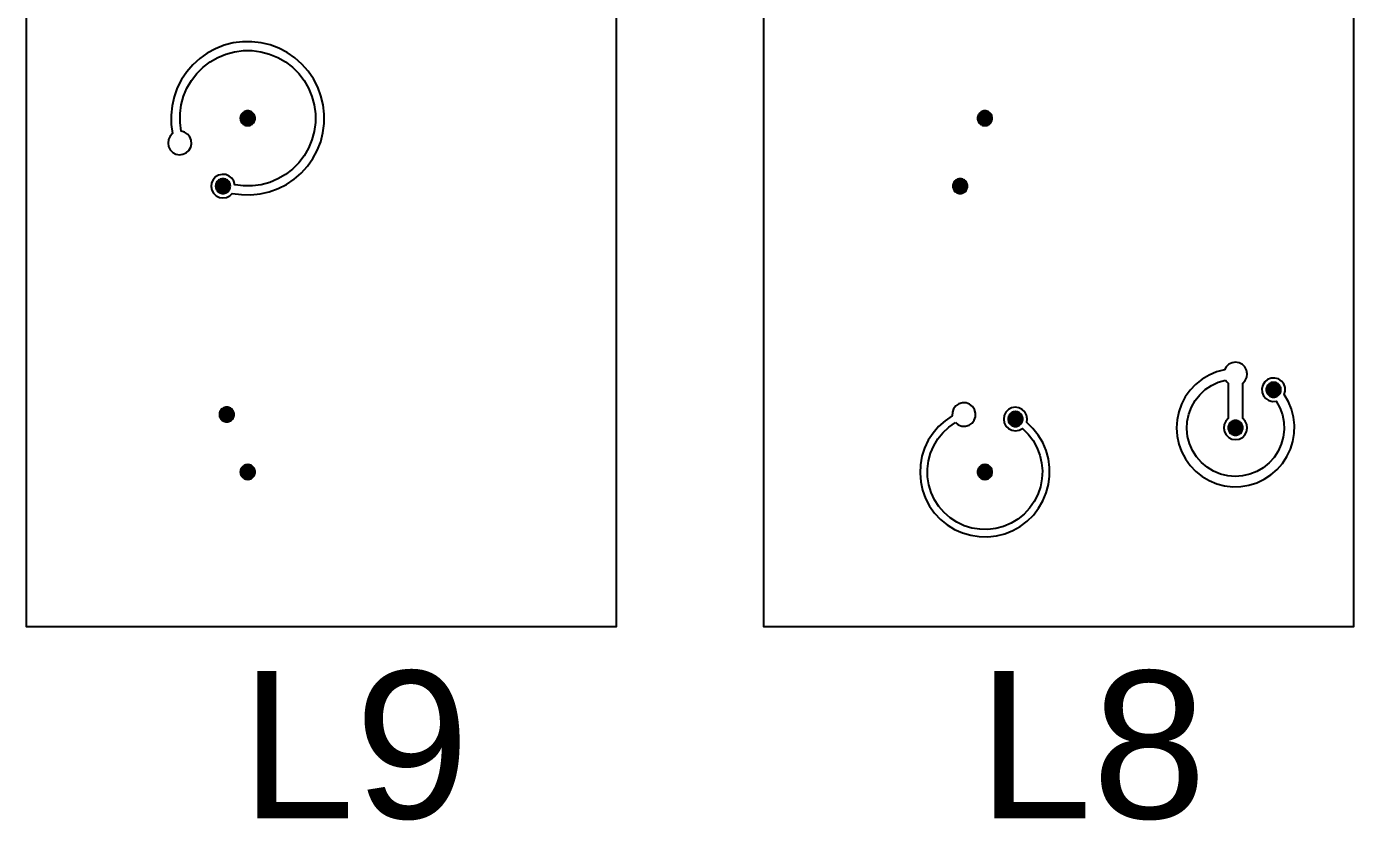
# Model space of a CAD drawing. Extents: x -2 to 177, y -6 to 16.
# Drawn here: x 18 to 27, y -5.81 to -0.43 of the extents above; entities that cross this region are included whole.
import ezdxf

# ---------------------------------------------------------------- set-up
doc = ezdxf.new("R2010")
doc.units = 0
doc.layers.get('0').update_dxf_attribs({"color": 255, "linetype": 'continuous'})
for name, color, linetype in [('L8', 232, 'continuous'), ('L9', 234, 'continuous'), ('Outline', 1, 'continuous'), ('V10', 227, 'continuous'), ('V9', 164, 'continuous')]:
    doc.layers.add(name, color=color, linetype=linetype)
doc.styles.get("Standard").update_dxf_attribs({"font": 'ARIAL.TTF'})

msp = doc.modelspace()

# ---------------------------------------------------------------- linework, layer by layer
at = {"layer": 'L8'}
for points in [[(24.55, -1.05), (24.5496, -1.0435), (24.5483, -1.0371), (24.5462, -1.0309), (24.5433, -1.025), (24.5397, -1.0196), (24.5354, -1.0146), (24.5304, -1.0103), (24.525, -1.0067), (24.5191, -1.0038), (24.5129, -1.0017), (24.5065, -1.0004), (24.5, -1), (24.4935, -1.0004), (24.4871, -1.0017), (24.4809, -1.0038), (24.475, -1.0067), (24.4696, -1.0103), (24.4646, -1.0146), (24.4603, -1.0196), (24.4567, -1.025), (24.4538, -1.0309), (24.4517, -1.0371), (24.4504, -1.0435), (24.45, -1.05), (24.4504, -1.0565), (24.4517, -1.0629), (24.4538, -1.0691), (24.4567, -1.075), (24.4603, -1.0804), (24.4646, -1.0854), (24.4696, -1.0897), (24.475, -1.0933), (24.4809, -1.0962), (24.4871, -1.0983), (24.4935, -1.0996), (24.5, -1.1), (24.5065, -1.0996), (24.5129, -1.0983), (24.5191, -1.0962), (24.525, -1.0933), (24.5304, -1.0897), (24.5354, -1.0854), (24.5397, -1.0804), (24.5433, -1.075), (24.5462, -1.0691), (24.5483, -1.0629), (24.5496, -1.0565), (24.55, -1.05)], [(24.3824, -1.5104), (24.382, -1.5039), (24.3807, -1.4975), (24.3786, -1.4913), (24.3757, -1.4854), (24.3721, -1.48), (24.3678, -1.4751), (24.3628, -1.4708), (24.3574, -1.4671), (24.3515, -1.4643), (24.3454, -1.4622), (24.3389, -1.4609), (24.3324, -1.4604), (24.3259, -1.4609), (24.3195, -1.4622), (24.3133, -1.4643), (24.3074, -1.4671), (24.302, -1.4708), (24.2971, -1.4751), (24.2927, -1.48), (24.2891, -1.4854), (24.2862, -1.4913), (24.2841, -1.4975), (24.2828, -1.5039), (24.2824, -1.5104), (24.2828, -1.517), (24.2841, -1.5234), (24.2862, -1.5296), (24.2891, -1.5354), (24.2927, -1.5409), (24.2971, -1.5458), (24.302, -1.5501), (24.3074, -1.5538), (24.3133, -1.5566), (24.3195, -1.5587), (24.3259, -1.56), (24.3324, -1.5604), (24.3389, -1.56), (24.3454, -1.5587), (24.3515, -1.5566), (24.3574, -1.5538), (24.3628, -1.5501), (24.3678, -1.5458), (24.3721, -1.5409), (24.3757, -1.5354), (24.3786, -1.5296), (24.3807, -1.5234), (24.382, -1.517), (24.3824, -1.5104)], [(26.132, -2.8271), (26.1401, -2.838), (26.15, -2.8474), (26.15, -3.0876), (26.1334, -3.1057), (26.1231, -3.128), (26.12, -3.1523), (26.1245, -3.1765), (26.1361, -3.1982), (26.1537, -3.2153), (26.1757, -3.2262), (26.2, -3.23), (26.2243, -3.2262), (26.2463, -3.2153), (26.2639, -3.1982), (26.2755, -3.1765), (26.28, -3.1523), (26.2769, -3.128), (26.2666, -3.1057), (26.25, -3.0876), (26.25, -2.8474), (26.2665, -2.8294), (26.2768, -2.8073), (26.28, -2.783), (26.2756, -2.759), (26.2643, -2.7374), (26.2469, -2.7202), (26.2251, -2.709), (26.201, -2.705), (26.1768, -2.7084), (26.1548, -2.719), (26.137, -2.7358), (26.125, -2.7571), (26.0715, -2.7712), (26.0205, -2.7925), (25.9729, -2.8207), (25.9297, -2.8552), (25.8916, -2.8953), (25.8594, -2.9403), (25.8337, -2.9893), (25.815, -3.0414), (25.8037, -3.0955), (25.8, -3.1507), (25.8039, -3.2059), (25.8154, -3.26), (25.8343, -3.312), (25.8601, -3.3609), (25.8924, -3.4058), (25.9307, -3.4457), (25.974, -3.4801), (26.0217, -3.5081), (26.0728, -3.5293), (26.1264, -3.5432), (26.1813, -3.5496), (26.2366, -3.5483), (26.2912, -3.5395), (26.3441, -3.5231), (26.3942, -3.4997), (26.4406, -3.4696), (26.4824, -3.4333), (26.5187, -3.3917), (26.549, -3.3454), (26.5727, -3.2954), (26.5891, -3.2426), (26.5982, -3.188), (26.5996, -3.1327), (26.5934, -3.0777), (26.5797, -3.0242), (26.5587, -2.973), (26.5308, -2.9252), (26.5376, -2.9009), (26.5365, -2.8758), (26.5276, -2.8522), (26.5118, -2.8326), (26.4907, -2.8188), (26.4664, -2.8123), (26.4412, -2.8137), (26.4178, -2.8228), (26.3983, -2.8388), (26.3847, -2.86), (26.3784, -2.8844), (26.3801, -2.9095), (26.3894, -2.9329), (26.4055, -2.9522), (26.4269, -2.9656), (26.4513, -2.9716), (26.4764, -2.9698), (26.5008, -3.0143), (26.5181, -3.0621), (26.5278, -3.1119), (26.5298, -3.1626), (26.5239, -3.2131), (26.5104, -3.262), (26.4895, -3.3083), (26.4618, -3.3509), (26.4279, -3.3886), (26.3886, -3.4208), (26.3448, -3.4465), (26.2976, -3.4652), (26.2481, -3.4765), (26.1975, -3.48), (26.1469, -3.4757), (26.0975, -3.4637), (26.0506, -3.4443), (26.0073, -3.4179), (25.9684, -3.3851), (25.9351, -3.3468), (25.9081, -3.3039), (25.8879, -3.2573), (25.8752, -3.2081), (25.8701, -3.1576), (25.8728, -3.1069), (25.8833, -3.0572), (25.9013, -3.0097), (25.9264, -2.9656), (25.9579, -2.9258), (25.9952, -2.8913), (26.0373, -2.8629), (26.0832, -2.8413), (26.132, -2.8271)], [(24.3001, -3.1151), (24.3199, -3.1303), (24.3435, -3.1387), (24.3684, -3.1394), (24.3924, -3.1323), (24.413, -3.1182), (24.4283, -3.0984), (24.4367, -3.0749), (24.4374, -3.0499), (24.4304, -3.0259), (24.4164, -3.0052), (24.3966, -2.9899), (24.3731, -2.9815), (24.3481, -2.9806), (24.3241, -2.9876), (24.3034, -3.0016), (24.2881, -3.0213), (24.2795, -3.0448), (24.2787, -3.0697), (24.2302, -3.1024), (24.1865, -3.1413), (24.1483, -3.1856), (24.1163, -3.2346), (24.0912, -3.2874), (24.0732, -3.343), (24.0628, -3.4006), (24.0601, -3.459), (24.0652, -3.5172), (24.0779, -3.5743), (24.0981, -3.6292), (24.1255, -3.6809), (24.1594, -3.7285), (24.1993, -3.7712), (24.2446, -3.8083), (24.2944, -3.839), (24.3478, -3.8628), (24.4039, -3.8794), (24.4617, -3.8883), (24.5201, -3.8895), (24.5782, -3.883), (24.635, -3.8688), (24.6893, -3.8472), (24.7403, -3.8186), (24.7871, -3.7835), (24.8288, -3.7424), (24.8646, -3.6963), (24.8941, -3.6457), (24.9165, -3.5917), (24.9317, -3.5352), (24.9392, -3.4772), (24.9389, -3.4188), (24.9309, -3.3608), (24.9152, -3.3045), (24.8923, -3.2507), (24.8624, -3.2004), (24.8261, -3.1546), (24.784, -3.1139), (24.7875, -3.0892), (24.7832, -3.0646), (24.7714, -3.0425), (24.7535, -3.0251), (24.7311, -3.0141), (24.7063, -3.0106), (24.6817, -3.0149), (24.6596, -3.0265), (24.6422, -3.0444), (24.6311, -3.0668), (24.6275, -3.0915), (24.6317, -3.1162), (24.6433, -3.1383), (24.6611, -3.1558), (24.6835, -3.1669), (24.7082, -3.1706), (24.7329, -3.1665), (24.755, -3.1549), (24.7937, -3.1934), (24.8266, -3.2368), (24.8531, -3.2844), (24.8727, -3.3352), (24.8851, -3.3882), (24.8899, -3.4425), (24.8872, -3.4969), (24.8769, -3.5504), (24.8592, -3.6019), (24.8345, -3.6504), (24.8034, -3.6951), (24.7662, -3.735), (24.7239, -3.7693), (24.6773, -3.7974), (24.6271, -3.8187), (24.5745, -3.8328), (24.5205, -3.8395), (24.466, -3.8385), (24.4122, -3.83), (24.3601, -3.8141), (24.3108, -3.791), (24.2651, -3.7613), (24.224, -3.7256), (24.1883, -3.6844), (24.1587, -3.6387), (24.1357, -3.5893), (24.1199, -3.5372), (24.1114, -3.4834), (24.1106, -3.4289), (24.1173, -3.3749), (24.1315, -3.3223), (24.1529, -3.2722), (24.1811, -3.2256), (24.2154, -3.1833), (24.2554, -3.1463), (24.3001, -3.1151)], [(24.55, -3.45), (24.5496, -3.4435), (24.5483, -3.4371), (24.5462, -3.4309), (24.5433, -3.425), (24.5397, -3.4196), (24.5354, -3.4146), (24.5304, -3.4103), (24.525, -3.4067), (24.5191, -3.4038), (24.5129, -3.4017), (24.5065, -3.4004), (24.5, -3.4), (24.4935, -3.4004), (24.4871, -3.4017), (24.4809, -3.4038), (24.475, -3.4067), (24.4696, -3.4103), (24.4646, -3.4146), (24.4603, -3.4196), (24.4567, -3.425), (24.4538, -3.4309), (24.4517, -3.4371), (24.4504, -3.4435), (24.45, -3.45), (24.4504, -3.4565), (24.4517, -3.4629), (24.4538, -3.4691), (24.4567, -3.475), (24.4603, -3.4804), (24.4646, -3.4854), (24.4696, -3.4897), (24.475, -3.4933), (24.4809, -3.4962), (24.4871, -3.4983), (24.4935, -3.4996), (24.5, -3.5), (24.5065, -3.4996), (24.5129, -3.4983), (24.5191, -3.4962), (24.525, -3.4933), (24.5304, -3.4897), (24.5354, -3.4854), (24.5397, -3.4804), (24.5433, -3.475), (24.5462, -3.4691), (24.5483, -3.4629), (24.5496, -3.4565), (24.55, -3.45)]]:
    msp.add_lwpolyline(points, close=True, dxfattribs=at)
at = {"layer": 'L9'}
for points in [[(18.9906, -1.1543), (18.9738, -1.172), (18.9631, -1.194), (18.9596, -1.2181), (18.9634, -1.2422), (18.9744, -1.264), (18.9914, -1.2815), (19.0129, -1.293), (19.0369, -1.2975), (19.0611, -1.2946), (19.0834, -1.2845), (19.1015, -1.2682), (19.1139, -1.2472), (19.1193, -1.2234), (19.1174, -1.1991), (19.1082, -1.1765), (19.0926, -1.1577), (19.0721, -1.1445), (19.0485, -1.1381), (19.0409, -1.0785), (19.0411, -1.0184), (19.0491, -0.9589), (19.0648, -0.9009), (19.088, -0.8454), (19.1182, -0.7935), (19.1549, -0.7459), (19.1974, -0.7035), (19.2452, -0.667), (19.2973, -0.6371), (19.3528, -0.6142), (19.4109, -0.5987), (19.4705, -0.5909), (19.5306, -0.591), (19.5901, -0.5989), (19.6481, -0.6145), (19.7036, -0.6375), (19.7557, -0.6676), (19.8033, -0.7042), (19.8458, -0.7467), (19.8824, -0.7943), (19.9125, -0.8464), (19.9355, -0.9019), (19.9511, -0.9599), (19.959, -1.0194), (19.9591, -1.0795), (19.9513, -1.1391), (19.9358, -1.1972), (19.9129, -1.2527), (19.883, -1.3048), (19.8465, -1.3526), (19.8041, -1.3951), (19.7565, -1.4318), (19.7046, -1.462), (19.6491, -1.4852), (19.5911, -1.5009), (19.5316, -1.5089), (19.4715, -1.5091), (19.4119, -1.5015), (19.4055, -1.4779), (19.3923, -1.4574), (19.3735, -1.4418), (19.3509, -1.4326), (19.3266, -1.4307), (19.3028, -1.4361), (19.2818, -1.4485), (19.2655, -1.4666), (19.2554, -1.4889), (19.2525, -1.5131), (19.257, -1.5371), (19.2685, -1.5586), (19.286, -1.5756), (19.3078, -1.5866), (19.3319, -1.5904), (19.356, -1.5869), (19.378, -1.5762), (19.3957, -1.5594), (19.4583, -1.5683), (19.5216, -1.5695), (19.5846, -1.5631), (19.6463, -1.549), (19.7059, -1.5275), (19.7624, -1.4989), (19.815, -1.4637), (19.8629, -1.4224), (19.9055, -1.3755), (19.9421, -1.3238), (19.9721, -1.2681), (19.9951, -1.2091), (20.0107, -1.1478), (20.0188, -1.085), (20.0192, -1.0217), (20.0119, -0.9588), (19.9971, -0.8973), (19.9748, -0.838), (19.9455, -0.7819), (19.9097, -0.7297), (19.8677, -0.6823), (19.8203, -0.6403), (19.7681, -0.6045), (19.712, -0.5752), (19.6527, -0.5529), (19.5912, -0.5381), (19.5283, -0.5308), (19.465, -0.5312), (19.4022, -0.5393), (19.3409, -0.5549), (19.2819, -0.5779), (19.2262, -0.6079), (19.1745, -0.6445), (19.1276, -0.6871), (19.0863, -0.735), (19.0511, -0.7876), (19.0225, -0.8441), (19.001, -0.9037), (18.9869, -0.9654), (18.9805, -1.0284), (18.9817, -1.0917), (18.9906, -1.1543)], [(19.55, -1.05), (19.5496, -1.0435), (19.5483, -1.0371), (19.5462, -1.0309), (19.5433, -1.025), (19.5397, -1.0196), (19.5354, -1.0146), (19.5304, -1.0103), (19.525, -1.0067), (19.5191, -1.0038), (19.5129, -1.0017), (19.5065, -1.0004), (19.5, -1), (19.4935, -1.0004), (19.4871, -1.0017), (19.4809, -1.0038), (19.475, -1.0067), (19.4696, -1.0103), (19.4646, -1.0146), (19.4603, -1.0196), (19.4567, -1.025), (19.4538, -1.0309), (19.4517, -1.0371), (19.4504, -1.0435), (19.45, -1.05), (19.4504, -1.0565), (19.4517, -1.0629), (19.4538, -1.0691), (19.4567, -1.075), (19.4603, -1.0804), (19.4646, -1.0854), (19.4696, -1.0897), (19.475, -1.0933), (19.4809, -1.0962), (19.4871, -1.0983), (19.4935, -1.0996), (19.5, -1.1), (19.5065, -1.0996), (19.5129, -1.0983), (19.5191, -1.0962), (19.525, -1.0933), (19.5304, -1.0897), (19.5354, -1.0854), (19.5397, -1.0804), (19.5433, -1.075), (19.5462, -1.0691), (19.5483, -1.0629), (19.5496, -1.0565), (19.55, -1.05)], [(19.4081, -3.06), (19.4076, -3.0535), (19.4064, -3.0471), (19.4043, -3.0409), (19.4014, -3.035), (19.3977, -3.0296), (19.3934, -3.0247), (19.3885, -3.0204), (19.3831, -3.0167), (19.3772, -3.0138), (19.371, -3.0117), (19.3646, -3.0105), (19.3581, -3.01), (19.3515, -3.0105), (19.3451, -3.0117), (19.3389, -3.0138), (19.3331, -3.0167), (19.3276, -3.0204), (19.3227, -3.0247), (19.3184, -3.0296), (19.3148, -3.035), (19.3119, -3.0409), (19.3098, -3.0471), (19.3085, -3.0535), (19.3081, -3.06), (19.3085, -3.0666), (19.3098, -3.073), (19.3119, -3.0792), (19.3148, -3.085), (19.3184, -3.0905), (19.3227, -3.0954), (19.3276, -3.0997), (19.3331, -3.1033), (19.3389, -3.1062), (19.3451, -3.1083), (19.3515, -3.1096), (19.3581, -3.11), (19.3646, -3.1096), (19.371, -3.1083), (19.3772, -3.1062), (19.3831, -3.1033), (19.3885, -3.0997), (19.3934, -3.0954), (19.3977, -3.0905), (19.4014, -3.085), (19.4043, -3.0792), (19.4064, -3.073), (19.4076, -3.0666), (19.4081, -3.06)], [(19.55, -3.45), (19.5496, -3.4435), (19.5483, -3.4371), (19.5462, -3.4309), (19.5433, -3.425), (19.5397, -3.4196), (19.5354, -3.4146), (19.5304, -3.4103), (19.525, -3.4067), (19.5191, -3.4038), (19.5129, -3.4017), (19.5065, -3.4004), (19.5, -3.4), (19.4935, -3.4004), (19.4871, -3.4017), (19.4809, -3.4038), (19.475, -3.4067), (19.4696, -3.4103), (19.4646, -3.4146), (19.4603, -3.4196), (19.4567, -3.425), (19.4538, -3.4309), (19.4517, -3.4371), (19.4504, -3.4435), (19.45, -3.45), (19.4504, -3.4565), (19.4517, -3.4629), (19.4538, -3.4691), (19.4567, -3.475), (19.4603, -3.4804), (19.4646, -3.4854), (19.4696, -3.4897), (19.475, -3.4933), (19.4809, -3.4962), (19.4871, -3.4983), (19.4935, -3.4996), (19.5, -3.5), (19.5065, -3.4996), (19.5129, -3.4983), (19.5191, -3.4962), (19.525, -3.4933), (19.5304, -3.4897), (19.5354, -3.4854), (19.5397, -3.4804), (19.5433, -3.475), (19.5462, -3.4691), (19.5483, -3.4629), (19.5496, -3.4565), (19.55, -3.45)]]:
    msp.add_lwpolyline(points, close=True, dxfattribs=at)
at = {"layer": 'Outline'}
for points in [[(22, 4.5), (22, -4.5), (18, -4.5), (18, 4.5)], [(27, 4.5), (27, -4.5), (23, -4.5), (23, 4.5)]]:
    msp.add_lwpolyline(points, close=True, dxfattribs=at)
at = {"layer": 'V10'}
for points in [[(19.55, -1.05), (19.5496, -1.0435), (19.5483, -1.0371), (19.5462, -1.0309), (19.5433, -1.025), (19.5397, -1.0196), (19.5354, -1.0146), (19.5304, -1.0103), (19.525, -1.0067), (19.5191, -1.0038), (19.5129, -1.0017), (19.5065, -1.0004), (19.5, -1), (19.4935, -1.0004), (19.4871, -1.0017), (19.4809, -1.0038), (19.475, -1.0067), (19.4696, -1.0103), (19.4646, -1.0146), (19.4603, -1.0196), (19.4567, -1.025), (19.4538, -1.0309), (19.4517, -1.0371), (19.4504, -1.0435), (19.45, -1.05), (19.4504, -1.0565), (19.4517, -1.0629), (19.4538, -1.0691), (19.4567, -1.075), (19.4603, -1.0804), (19.4646, -1.0854), (19.4696, -1.0897), (19.475, -1.0933), (19.4809, -1.0962), (19.4871, -1.0983), (19.4935, -1.0996), (19.5, -1.1), (19.5065, -1.0996), (19.5129, -1.0983), (19.5191, -1.0962), (19.525, -1.0933), (19.5304, -1.0897), (19.5354, -1.0854), (19.5397, -1.0804), (19.5433, -1.075), (19.5462, -1.0691), (19.5483, -1.0629), (19.5496, -1.0565), (19.55, -1.05)], [(19.3824, -1.5104), (19.382, -1.5039), (19.3807, -1.4975), (19.3786, -1.4913), (19.3757, -1.4854), (19.3721, -1.48), (19.3678, -1.4751), (19.3628, -1.4708), (19.3574, -1.4671), (19.3515, -1.4643), (19.3454, -1.4622), (19.3389, -1.4609), (19.3324, -1.4604), (19.3259, -1.4609), (19.3195, -1.4622), (19.3133, -1.4643), (19.3074, -1.4671), (19.302, -1.4708), (19.2971, -1.4751), (19.2927, -1.48), (19.2891, -1.4854), (19.2862, -1.4913), (19.2841, -1.4975), (19.2828, -1.5039), (19.2824, -1.5104), (19.2828, -1.517), (19.2841, -1.5234), (19.2862, -1.5296), (19.2891, -1.5354), (19.2927, -1.5409), (19.2971, -1.5458), (19.302, -1.5501), (19.3074, -1.5538), (19.3133, -1.5566), (19.3195, -1.5587), (19.3259, -1.56), (19.3324, -1.5604), (19.3389, -1.56), (19.3454, -1.5587), (19.3515, -1.5566), (19.3574, -1.5538), (19.3628, -1.5501), (19.3678, -1.5458), (19.3721, -1.5409), (19.3757, -1.5354), (19.3786, -1.5296), (19.3807, -1.5234), (19.382, -1.517), (19.3824, -1.5104)], [(19.4081, -3.06), (19.4076, -3.0535), (19.4064, -3.0471), (19.4043, -3.0409), (19.4014, -3.035), (19.3977, -3.0296), (19.3934, -3.0247), (19.3885, -3.0204), (19.3831, -3.0167), (19.3772, -3.0138), (19.371, -3.0117), (19.3646, -3.0105), (19.3581, -3.01), (19.3515, -3.0105), (19.3451, -3.0117), (19.3389, -3.0138), (19.3331, -3.0167), (19.3276, -3.0204), (19.3227, -3.0247), (19.3184, -3.0296), (19.3148, -3.035), (19.3119, -3.0409), (19.3098, -3.0471), (19.3085, -3.0535), (19.3081, -3.06), (19.3085, -3.0666), (19.3098, -3.073), (19.3119, -3.0792), (19.3148, -3.085), (19.3184, -3.0905), (19.3227, -3.0954), (19.3276, -3.0997), (19.3331, -3.1033), (19.3389, -3.1062), (19.3451, -3.1083), (19.3515, -3.1096), (19.3581, -3.11), (19.3646, -3.1096), (19.371, -3.1083), (19.3772, -3.1062), (19.3831, -3.1033), (19.3885, -3.0997), (19.3934, -3.0954), (19.3977, -3.0905), (19.4014, -3.085), (19.4043, -3.0792), (19.4064, -3.073), (19.4076, -3.0666), (19.4081, -3.06)], [(19.55, -3.45), (19.5496, -3.4435), (19.5483, -3.4371), (19.5462, -3.4309), (19.5433, -3.425), (19.5397, -3.4196), (19.5354, -3.4146), (19.5304, -3.4103), (19.525, -3.4067), (19.5191, -3.4038), (19.5129, -3.4017), (19.5065, -3.4004), (19.5, -3.4), (19.4935, -3.4004), (19.4871, -3.4017), (19.4809, -3.4038), (19.475, -3.4067), (19.4696, -3.4103), (19.4646, -3.4146), (19.4603, -3.4196), (19.4567, -3.425), (19.4538, -3.4309), (19.4517, -3.4371), (19.4504, -3.4435), (19.45, -3.45), (19.4504, -3.4565), (19.4517, -3.4629), (19.4538, -3.4691), (19.4567, -3.475), (19.4603, -3.4804), (19.4646, -3.4854), (19.4696, -3.4897), (19.475, -3.4933), (19.4809, -3.4962), (19.4871, -3.4983), (19.4935, -3.4996), (19.5, -3.5), (19.5065, -3.4996), (19.5129, -3.4983), (19.5191, -3.4962), (19.525, -3.4933), (19.5304, -3.4897), (19.5354, -3.4854), (19.5397, -3.4804), (19.5433, -3.475), (19.5462, -3.4691), (19.5483, -3.4629), (19.5496, -3.4565), (19.55, -3.45)]]:
    msp.add_lwpolyline(points, close=True, dxfattribs=at)
for points in [[(19.4538, -1.0309), (19.45, -1.05), (19.5, -1.05)], [(19.45, -1.05), (19.4538, -1.0691), (19.5, -1.05)], [(19.4646, -1.0146), (19.4538, -1.0309), (19.5, -1.05)], [(19.4538, -1.0691), (19.4646, -1.0854), (19.5, -1.05)], [(19.4809, -1.0038), (19.4646, -1.0146), (19.5, -1.05)], [(19.4646, -1.0854), (19.4809, -1.0962), (19.5, -1.05)], [(19.5, -1), (19.4809, -1.0038), (19.5, -1.05)], [(19.4809, -1.0962), (19.5, -1.1), (19.5, -1.05)], [(19.5191, -1.0038), (19.5, -1), (19.5, -1.05)], [(19.5354, -1.0146), (19.5191, -1.0038), (19.5, -1.05)], [(19.5462, -1.0309), (19.5354, -1.0146), (19.5, -1.05)], [(19.55, -1.05), (19.5462, -1.0309), (19.5, -1.05)], [(19.5, -1.1), (19.5191, -1.0962), (19.5, -1.05)], [(19.5191, -1.0962), (19.5354, -1.0854), (19.5, -1.05)], [(19.5354, -1.0854), (19.5462, -1.0691), (19.5, -1.05)], [(19.5462, -1.0691), (19.55, -1.05), (19.5, -1.05)], [(19.2862, -1.4913), (19.2824, -1.5104), (19.3324, -1.5104)], [(19.2824, -1.5104), (19.2862, -1.5296), (19.3324, -1.5104)], [(19.2971, -1.4751), (19.2862, -1.4913), (19.3324, -1.5104)], [(19.2862, -1.5296), (19.2971, -1.5458), (19.3324, -1.5104)], [(19.3133, -1.4643), (19.2971, -1.4751), (19.3324, -1.5104)], [(19.2971, -1.5458), (19.3133, -1.5566), (19.3324, -1.5104)], [(19.3324, -1.4604), (19.3133, -1.4643), (19.3324, -1.5104)], [(19.3133, -1.5566), (19.3324, -1.5604), (19.3324, -1.5104)], [(19.3515, -1.4643), (19.3324, -1.4604), (19.3324, -1.5104)], [(19.3678, -1.4751), (19.3515, -1.4643), (19.3324, -1.5104)], [(19.3786, -1.4913), (19.3678, -1.4751), (19.3324, -1.5104)], [(19.3824, -1.5104), (19.3786, -1.4913), (19.3324, -1.5104)], [(19.3324, -1.5604), (19.3515, -1.5566), (19.3324, -1.5104)], [(19.3515, -1.5566), (19.3678, -1.5458), (19.3324, -1.5104)], [(19.3678, -1.5458), (19.3786, -1.5296), (19.3324, -1.5104)], [(19.3786, -1.5296), (19.3824, -1.5104), (19.3324, -1.5104)], [(19.3119, -3.0409), (19.3081, -3.06), (19.3581, -3.06)], [(19.3227, -3.0247), (19.3119, -3.0409), (19.3581, -3.06)], [(19.3389, -3.0138), (19.3227, -3.0247), (19.3581, -3.06)], [(19.3581, -3.01), (19.3389, -3.0138), (19.3581, -3.06)], [(19.3772, -3.0138), (19.3581, -3.01), (19.3581, -3.06)], [(19.3934, -3.0247), (19.3772, -3.0138), (19.3581, -3.06)], [(19.4043, -3.0409), (19.3934, -3.0247), (19.3581, -3.06)], [(19.4081, -3.06), (19.4043, -3.0409), (19.3581, -3.06)], [(19.3081, -3.06), (19.3119, -3.0792), (19.3581, -3.06)], [(19.3119, -3.0792), (19.3227, -3.0954), (19.3581, -3.06)], [(19.3227, -3.0954), (19.3389, -3.1062), (19.3581, -3.06)], [(19.3389, -3.1062), (19.3581, -3.11), (19.3581, -3.06)], [(19.3581, -3.11), (19.3772, -3.1062), (19.3581, -3.06)], [(19.3772, -3.1062), (19.3934, -3.0954), (19.3581, -3.06)], [(19.3934, -3.0954), (19.4043, -3.0792), (19.3581, -3.06)], [(19.4043, -3.0792), (19.4081, -3.06), (19.3581, -3.06)], [(19.4646, -3.4146), (19.4538, -3.4309), (19.5, -3.45)], [(19.4809, -3.4038), (19.4646, -3.4146), (19.5, -3.45)], [(19.5, -3.4), (19.4809, -3.4038), (19.5, -3.45)], [(19.5191, -3.4038), (19.5, -3.4), (19.5, -3.45)], [(19.5354, -3.4146), (19.5191, -3.4038), (19.5, -3.45)], [(19.5462, -3.4309), (19.5354, -3.4146), (19.5, -3.45)], [(19.4538, -3.4309), (19.45, -3.45), (19.5, -3.45)], [(19.45, -3.45), (19.4538, -3.4691), (19.5, -3.45)], [(19.4538, -3.4691), (19.4646, -3.4854), (19.5, -3.45)], [(19.4646, -3.4854), (19.4809, -3.4962), (19.5, -3.45)], [(19.4809, -3.4962), (19.5, -3.5), (19.5, -3.45)], [(19.55, -3.45), (19.5462, -3.4309), (19.5, -3.45)], [(19.5, -3.5), (19.5191, -3.4962), (19.5, -3.45)], [(19.5191, -3.4962), (19.5354, -3.4854), (19.5, -3.45)], [(19.5354, -3.4854), (19.5462, -3.4691), (19.5, -3.45)], [(19.5462, -3.4691), (19.55, -3.45), (19.5, -3.45)]]:
    msp.add_solid(points, dxfattribs=at)
at = {"layer": 'V9'}
for points in [[(24.55, -1.05), (24.5496, -1.0435), (24.5483, -1.0371), (24.5462, -1.0309), (24.5433, -1.025), (24.5397, -1.0196), (24.5354, -1.0146), (24.5304, -1.0103), (24.525, -1.0067), (24.5191, -1.0038), (24.5129, -1.0017), (24.5065, -1.0004), (24.5, -1), (24.4935, -1.0004), (24.4871, -1.0017), (24.4809, -1.0038), (24.475, -1.0067), (24.4696, -1.0103), (24.4646, -1.0146), (24.4603, -1.0196), (24.4567, -1.025), (24.4538, -1.0309), (24.4517, -1.0371), (24.4504, -1.0435), (24.45, -1.05), (24.4504, -1.0565), (24.4517, -1.0629), (24.4538, -1.0691), (24.4567, -1.075), (24.4603, -1.0804), (24.4646, -1.0854), (24.4696, -1.0897), (24.475, -1.0933), (24.4809, -1.0962), (24.4871, -1.0983), (24.4935, -1.0996), (24.5, -1.1), (24.5065, -1.0996), (24.5129, -1.0983), (24.5191, -1.0962), (24.525, -1.0933), (24.5304, -1.0897), (24.5354, -1.0854), (24.5397, -1.0804), (24.5433, -1.075), (24.5462, -1.0691), (24.5483, -1.0629), (24.5496, -1.0565), (24.55, -1.05)], [(24.3824, -1.5104), (24.382, -1.5039), (24.3807, -1.4975), (24.3786, -1.4913), (24.3757, -1.4854), (24.3721, -1.48), (24.3678, -1.4751), (24.3628, -1.4708), (24.3574, -1.4671), (24.3515, -1.4643), (24.3454, -1.4622), (24.3389, -1.4609), (24.3324, -1.4604), (24.3259, -1.4609), (24.3195, -1.4622), (24.3133, -1.4643), (24.3074, -1.4671), (24.302, -1.4708), (24.2971, -1.4751), (24.2927, -1.48), (24.2891, -1.4854), (24.2862, -1.4913), (24.2841, -1.4975), (24.2828, -1.5039), (24.2824, -1.5104), (24.2828, -1.517), (24.2841, -1.5234), (24.2862, -1.5296), (24.2891, -1.5354), (24.2927, -1.5409), (24.2971, -1.5458), (24.302, -1.5501), (24.3074, -1.5538), (24.3133, -1.5566), (24.3195, -1.5587), (24.3259, -1.56), (24.3324, -1.5604), (24.3389, -1.56), (24.3454, -1.5587), (24.3515, -1.5566), (24.3574, -1.5538), (24.3628, -1.5501), (24.3678, -1.5458), (24.3721, -1.5409), (24.3757, -1.5354), (24.3786, -1.5296), (24.3807, -1.5234), (24.382, -1.517), (24.3824, -1.5104)], [(26.5081, -2.8919), (26.5077, -2.8854), (26.5064, -2.879), (26.5043, -2.8728), (26.5014, -2.8669), (26.4978, -2.8615), (26.4934, -2.8566), (26.4885, -2.8522), (26.4831, -2.8486), (26.4772, -2.8457), (26.471, -2.8436), (26.4646, -2.8423), (26.4581, -2.8419), (26.4516, -2.8423), (26.4452, -2.8436), (26.439, -2.8457), (26.4331, -2.8486), (26.4277, -2.8522), (26.4227, -2.8566), (26.4184, -2.8615), (26.4148, -2.8669), (26.4119, -2.8728), (26.4098, -2.879), (26.4085, -2.8854), (26.4081, -2.8919), (26.4085, -2.8984), (26.4098, -2.9048), (26.4119, -2.911), (26.4148, -2.9169), (26.4184, -2.9223), (26.4227, -2.9273), (26.4277, -2.9316), (26.4331, -2.9352), (26.439, -2.9381), (26.4452, -2.9402), (26.4516, -2.9415), (26.4581, -2.9419), (26.4646, -2.9415), (26.471, -2.9402), (26.4772, -2.9381), (26.4831, -2.9352), (26.4885, -2.9316), (26.4934, -2.9273), (26.4978, -2.9223), (26.5014, -2.9169), (26.5043, -2.911), (26.5064, -2.9048), (26.5077, -2.8984), (26.5081, -2.8919)], [(24.7575, -3.0906), (24.7571, -3.0841), (24.7558, -3.0777), (24.7537, -3.0715), (24.7508, -3.0656), (24.7472, -3.0602), (24.7429, -3.0552), (24.7379, -3.0509), (24.7325, -3.0473), (24.7266, -3.0444), (24.7204, -3.0423), (24.714, -3.041), (24.7075, -3.0406), (24.701, -3.041), (24.6946, -3.0423), (24.6884, -3.0444), (24.6825, -3.0473), (24.6771, -3.0509), (24.6721, -3.0552), (24.6678, -3.0602), (24.6642, -3.0656), (24.6613, -3.0715), (24.6592, -3.0777), (24.6579, -3.0841), (24.6575, -3.0906), (24.6579, -3.0971), (24.6592, -3.1035), (24.6613, -3.1097), (24.6642, -3.1156), (24.6678, -3.121), (24.6721, -3.126), (24.6771, -3.1303), (24.6825, -3.1339), (24.6884, -3.1368), (24.6946, -3.1389), (24.701, -3.1402), (24.7075, -3.1406), (24.714, -3.1402), (24.7204, -3.1389), (24.7266, -3.1368), (24.7325, -3.1339), (24.7379, -3.1303), (24.7429, -3.126), (24.7472, -3.121), (24.7508, -3.1156), (24.7537, -3.1097), (24.7558, -3.1035), (24.7571, -3.0971), (24.7575, -3.0906)], [(26.25, -3.15), (26.2496, -3.1435), (26.2483, -3.1371), (26.2462, -3.1309), (26.2433, -3.125), (26.2397, -3.1196), (26.2354, -3.1146), (26.2304, -3.1103), (26.225, -3.1067), (26.2191, -3.1038), (26.2129, -3.1017), (26.2065, -3.1004), (26.2, -3.1), (26.1935, -3.1004), (26.1871, -3.1017), (26.1809, -3.1038), (26.175, -3.1067), (26.1696, -3.1103), (26.1646, -3.1146), (26.1603, -3.1196), (26.1567, -3.125), (26.1538, -3.1309), (26.1517, -3.1371), (26.1504, -3.1435), (26.15, -3.15), (26.1504, -3.1565), (26.1517, -3.1629), (26.1538, -3.1691), (26.1567, -3.175), (26.1603, -3.1804), (26.1646, -3.1854), (26.1696, -3.1897), (26.175, -3.1933), (26.1809, -3.1962), (26.1871, -3.1983), (26.1935, -3.1996), (26.2, -3.2), (26.2065, -3.1996), (26.2129, -3.1983), (26.2191, -3.1962), (26.225, -3.1933), (26.2304, -3.1897), (26.2354, -3.1854), (26.2397, -3.1804), (26.2433, -3.175), (26.2462, -3.1691), (26.2483, -3.1629), (26.2496, -3.1565), (26.25, -3.15)], [(24.55, -3.45), (24.5496, -3.4435), (24.5483, -3.4371), (24.5462, -3.4309), (24.5433, -3.425), (24.5397, -3.4196), (24.5354, -3.4146), (24.5304, -3.4103), (24.525, -3.4067), (24.5191, -3.4038), (24.5129, -3.4017), (24.5065, -3.4004), (24.5, -3.4), (24.4935, -3.4004), (24.4871, -3.4017), (24.4809, -3.4038), (24.475, -3.4067), (24.4696, -3.4103), (24.4646, -3.4146), (24.4603, -3.4196), (24.4567, -3.425), (24.4538, -3.4309), (24.4517, -3.4371), (24.4504, -3.4435), (24.45, -3.45), (24.4504, -3.4565), (24.4517, -3.4629), (24.4538, -3.4691), (24.4567, -3.475), (24.4603, -3.4804), (24.4646, -3.4854), (24.4696, -3.4897), (24.475, -3.4933), (24.4809, -3.4962), (24.4871, -3.4983), (24.4935, -3.4996), (24.5, -3.5), (24.5065, -3.4996), (24.5129, -3.4983), (24.5191, -3.4962), (24.525, -3.4933), (24.5304, -3.4897), (24.5354, -3.4854), (24.5397, -3.4804), (24.5433, -3.475), (24.5462, -3.4691), (24.5483, -3.4629), (24.5496, -3.4565), (24.55, -3.45)]]:
    msp.add_lwpolyline(points, close=True, dxfattribs=at)
for points in [[(24.4538, -1.0309), (24.45, -1.05), (24.5, -1.05)], [(24.45, -1.05), (24.4538, -1.0691), (24.5, -1.05)], [(24.4646, -1.0146), (24.4538, -1.0309), (24.5, -1.05)], [(24.4538, -1.0691), (24.4646, -1.0854), (24.5, -1.05)], [(24.4809, -1.0038), (24.4646, -1.0146), (24.5, -1.05)], [(24.4646, -1.0854), (24.4809, -1.0962), (24.5, -1.05)], [(24.5, -1), (24.4809, -1.0038), (24.5, -1.05)], [(24.4809, -1.0962), (24.5, -1.1), (24.5, -1.05)], [(24.5191, -1.0038), (24.5, -1), (24.5, -1.05)], [(24.5354, -1.0146), (24.5191, -1.0038), (24.5, -1.05)], [(24.5462, -1.0309), (24.5354, -1.0146), (24.5, -1.05)], [(24.55, -1.05), (24.5462, -1.0309), (24.5, -1.05)], [(24.5, -1.1), (24.5191, -1.0962), (24.5, -1.05)], [(24.5191, -1.0962), (24.5354, -1.0854), (24.5, -1.05)], [(24.5354, -1.0854), (24.5462, -1.0691), (24.5, -1.05)], [(24.5462, -1.0691), (24.55, -1.05), (24.5, -1.05)], [(24.2862, -1.4913), (24.2824, -1.5104), (24.3324, -1.5104)], [(24.2824, -1.5104), (24.2862, -1.5296), (24.3324, -1.5104)], [(24.2971, -1.4751), (24.2862, -1.4913), (24.3324, -1.5104)], [(24.2862, -1.5296), (24.2971, -1.5458), (24.3324, -1.5104)], [(24.3133, -1.4643), (24.2971, -1.4751), (24.3324, -1.5104)], [(24.2971, -1.5458), (24.3133, -1.5566), (24.3324, -1.5104)], [(24.3324, -1.4604), (24.3133, -1.4643), (24.3324, -1.5104)], [(24.3133, -1.5566), (24.3324, -1.5604), (24.3324, -1.5104)], [(24.3515, -1.4643), (24.3324, -1.4604), (24.3324, -1.5104)], [(24.3678, -1.4751), (24.3515, -1.4643), (24.3324, -1.5104)], [(24.3786, -1.4913), (24.3678, -1.4751), (24.3324, -1.5104)], [(24.3824, -1.5104), (24.3786, -1.4913), (24.3324, -1.5104)], [(24.3324, -1.5604), (24.3515, -1.5566), (24.3324, -1.5104)], [(24.3515, -1.5566), (24.3678, -1.5458), (24.3324, -1.5104)], [(24.3678, -1.5458), (24.3786, -1.5296), (24.3324, -1.5104)], [(24.3786, -1.5296), (24.3824, -1.5104), (24.3324, -1.5104)], [(26.4119, -2.8728), (26.4081, -2.8919), (26.4581, -2.8919)], [(26.4227, -2.8566), (26.4119, -2.8728), (26.4581, -2.8919)], [(26.439, -2.8457), (26.4227, -2.8566), (26.4581, -2.8919)], [(26.4581, -2.8419), (26.439, -2.8457), (26.4581, -2.8919)], [(26.4772, -2.8457), (26.4581, -2.8419), (26.4581, -2.8919)], [(26.4934, -2.8566), (26.4772, -2.8457), (26.4581, -2.8919)], [(26.5043, -2.8728), (26.4934, -2.8566), (26.4581, -2.8919)], [(26.5081, -2.8919), (26.5043, -2.8728), (26.4581, -2.8919)], [(26.4081, -2.8919), (26.4119, -2.911), (26.4581, -2.8919)], [(26.4119, -2.911), (26.4227, -2.9273), (26.4581, -2.8919)], [(26.4227, -2.9273), (26.439, -2.9381), (26.4581, -2.8919)], [(26.439, -2.9381), (26.4581, -2.9419), (26.4581, -2.8919)], [(26.4581, -2.9419), (26.4772, -2.9381), (26.4581, -2.8919)], [(26.4772, -2.9381), (26.4934, -2.9273), (26.4581, -2.8919)], [(26.4934, -2.9273), (26.5043, -2.911), (26.4581, -2.8919)], [(26.5043, -2.911), (26.5081, -2.8919), (26.4581, -2.8919)], [(24.6721, -3.0552), (24.6613, -3.0715), (24.7075, -3.0906)], [(24.6884, -3.0444), (24.6721, -3.0552), (24.7075, -3.0906)], [(24.7075, -3.0406), (24.6884, -3.0444), (24.7075, -3.0906)], [(24.7266, -3.0444), (24.7075, -3.0406), (24.7075, -3.0906)], [(24.7429, -3.0552), (24.7266, -3.0444), (24.7075, -3.0906)], [(24.7537, -3.0715), (24.7429, -3.0552), (24.7075, -3.0906)], [(24.6613, -3.0715), (24.6575, -3.0906), (24.7075, -3.0906)], [(24.6575, -3.0906), (24.6613, -3.1097), (24.7075, -3.0906)], [(24.6613, -3.1097), (24.6721, -3.126), (24.7075, -3.0906)], [(24.6721, -3.126), (24.6884, -3.1368), (24.7075, -3.0906)], [(24.6884, -3.1368), (24.7075, -3.1406), (24.7075, -3.0906)], [(24.7575, -3.0906), (24.7537, -3.0715), (24.7075, -3.0906)], [(24.7075, -3.1406), (24.7266, -3.1368), (24.7075, -3.0906)], [(24.7266, -3.1368), (24.7429, -3.126), (24.7075, -3.0906)], [(24.7429, -3.126), (24.7537, -3.1097), (24.7075, -3.0906)], [(24.7537, -3.1097), (24.7575, -3.0906), (24.7075, -3.0906)], [(26.1538, -3.1309), (26.15, -3.15), (26.2, -3.15)], [(26.1646, -3.1146), (26.1538, -3.1309), (26.2, -3.15)], [(26.1809, -3.1038), (26.1646, -3.1146), (26.2, -3.15)], [(26.2, -3.1), (26.1809, -3.1038), (26.2, -3.15)], [(26.2191, -3.1038), (26.2, -3.1), (26.2, -3.15)], [(26.2354, -3.1146), (26.2191, -3.1038), (26.2, -3.15)], [(26.2462, -3.1309), (26.2354, -3.1146), (26.2, -3.15)], [(26.25, -3.15), (26.2462, -3.1309), (26.2, -3.15)], [(26.15, -3.15), (26.1538, -3.1691), (26.2, -3.15)], [(26.1538, -3.1691), (26.1646, -3.1854), (26.2, -3.15)], [(26.1646, -3.1854), (26.1809, -3.1962), (26.2, -3.15)], [(26.1809, -3.1962), (26.2, -3.2), (26.2, -3.15)], [(26.2, -3.2), (26.2191, -3.1962), (26.2, -3.15)], [(26.2191, -3.1962), (26.2354, -3.1854), (26.2, -3.15)], [(26.2354, -3.1854), (26.2462, -3.1691), (26.2, -3.15)], [(26.2462, -3.1691), (26.25, -3.15), (26.2, -3.15)], [(24.4646, -3.4146), (24.4538, -3.4309), (24.5, -3.45)], [(24.4809, -3.4038), (24.4646, -3.4146), (24.5, -3.45)], [(24.5, -3.4), (24.4809, -3.4038), (24.5, -3.45)], [(24.5191, -3.4038), (24.5, -3.4), (24.5, -3.45)], [(24.5354, -3.4146), (24.5191, -3.4038), (24.5, -3.45)], [(24.5462, -3.4309), (24.5354, -3.4146), (24.5, -3.45)], [(24.4538, -3.4309), (24.45, -3.45), (24.5, -3.45)], [(24.45, -3.45), (24.4538, -3.4691), (24.5, -3.45)], [(24.4538, -3.4691), (24.4646, -3.4854), (24.5, -3.45)], [(24.4646, -3.4854), (24.4809, -3.4962), (24.5, -3.45)], [(24.4809, -3.4962), (24.5, -3.5), (24.5, -3.45)], [(24.55, -3.45), (24.5462, -3.4309), (24.5, -3.45)], [(24.5, -3.5), (24.5191, -3.4962), (24.5, -3.45)], [(24.5191, -3.4962), (24.5354, -3.4854), (24.5, -3.45)], [(24.5354, -3.4854), (24.5462, -3.4691), (24.5, -3.45)], [(24.5462, -3.4691), (24.55, -3.45), (24.5, -3.45)]]:
    msp.add_solid(points, dxfattribs=at)

# ---------------------------------------------------------------- texts
for s, p in [('L9', (19.45, -5.8)), ('L8', (24.45, -5.8))]:
    msp.add_text(s, height=1).set_placement(p)

doc.saveas('drawing.dxf')
